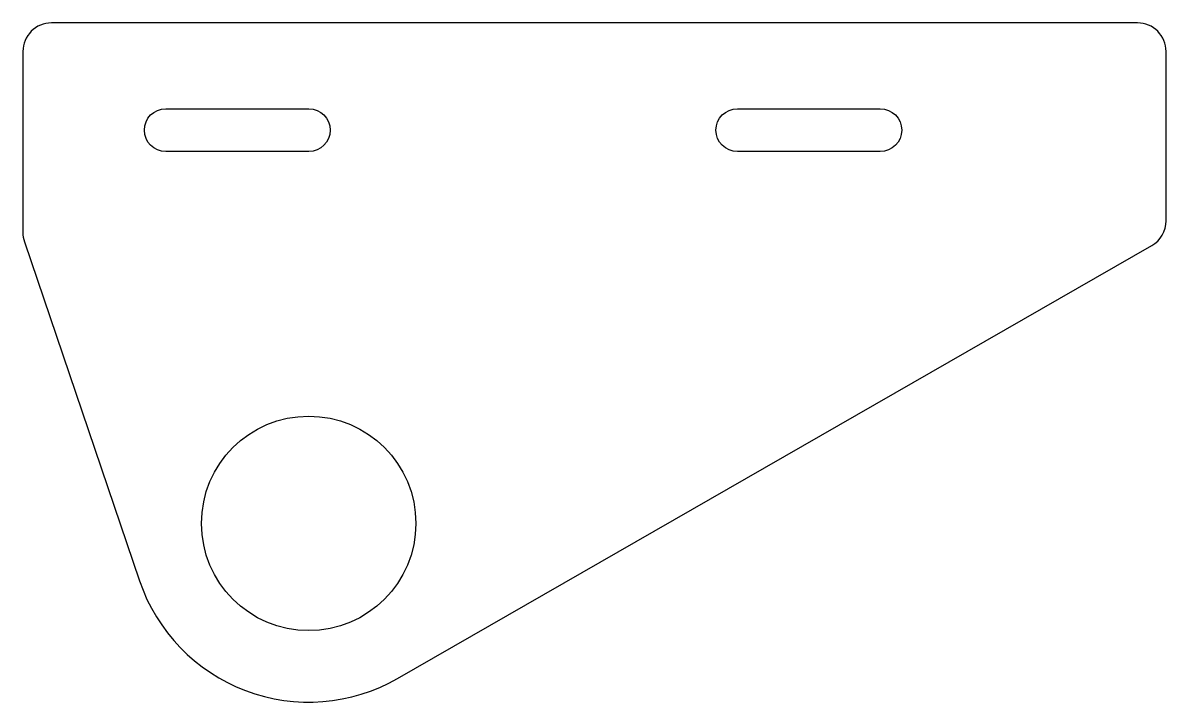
# Model space of a CAD drawing. Header units: millimetres. Extents: x 0 to 80, y -32.8 to 14.7.
import ezdxf

# ---------------------------------------------------------------- set-up
doc = ezdxf.new("R2010")
doc.units = ezdxf.units.MM

msp = doc.modelspace()

# ---------------------------------------------------------------- linework, layer by layer
for points in [[(78.995, -0.907, 0.268725), (80, 0.828), (80, 12.669, 0.414214), (78, 14.669), (2, 14.669, 0.414214), (0, 12.669), (0, 0, 0.082093), (0.106, -0.644), (8.165, -24.353, 0.471961), (26.219, -31.174)], [(10, 8.669), (20, 8.669, -1), (20, 5.669), (10, 5.669, -1)], [(50, 8.669), (60, 8.669, -1), (60, 5.669), (50, 5.669, -1)]]:
    msp.add_lwpolyline(points, format="xyb", close=True)
msp.add_circle((20, -20.331), 7.5)

doc.saveas('drawing.dxf')
